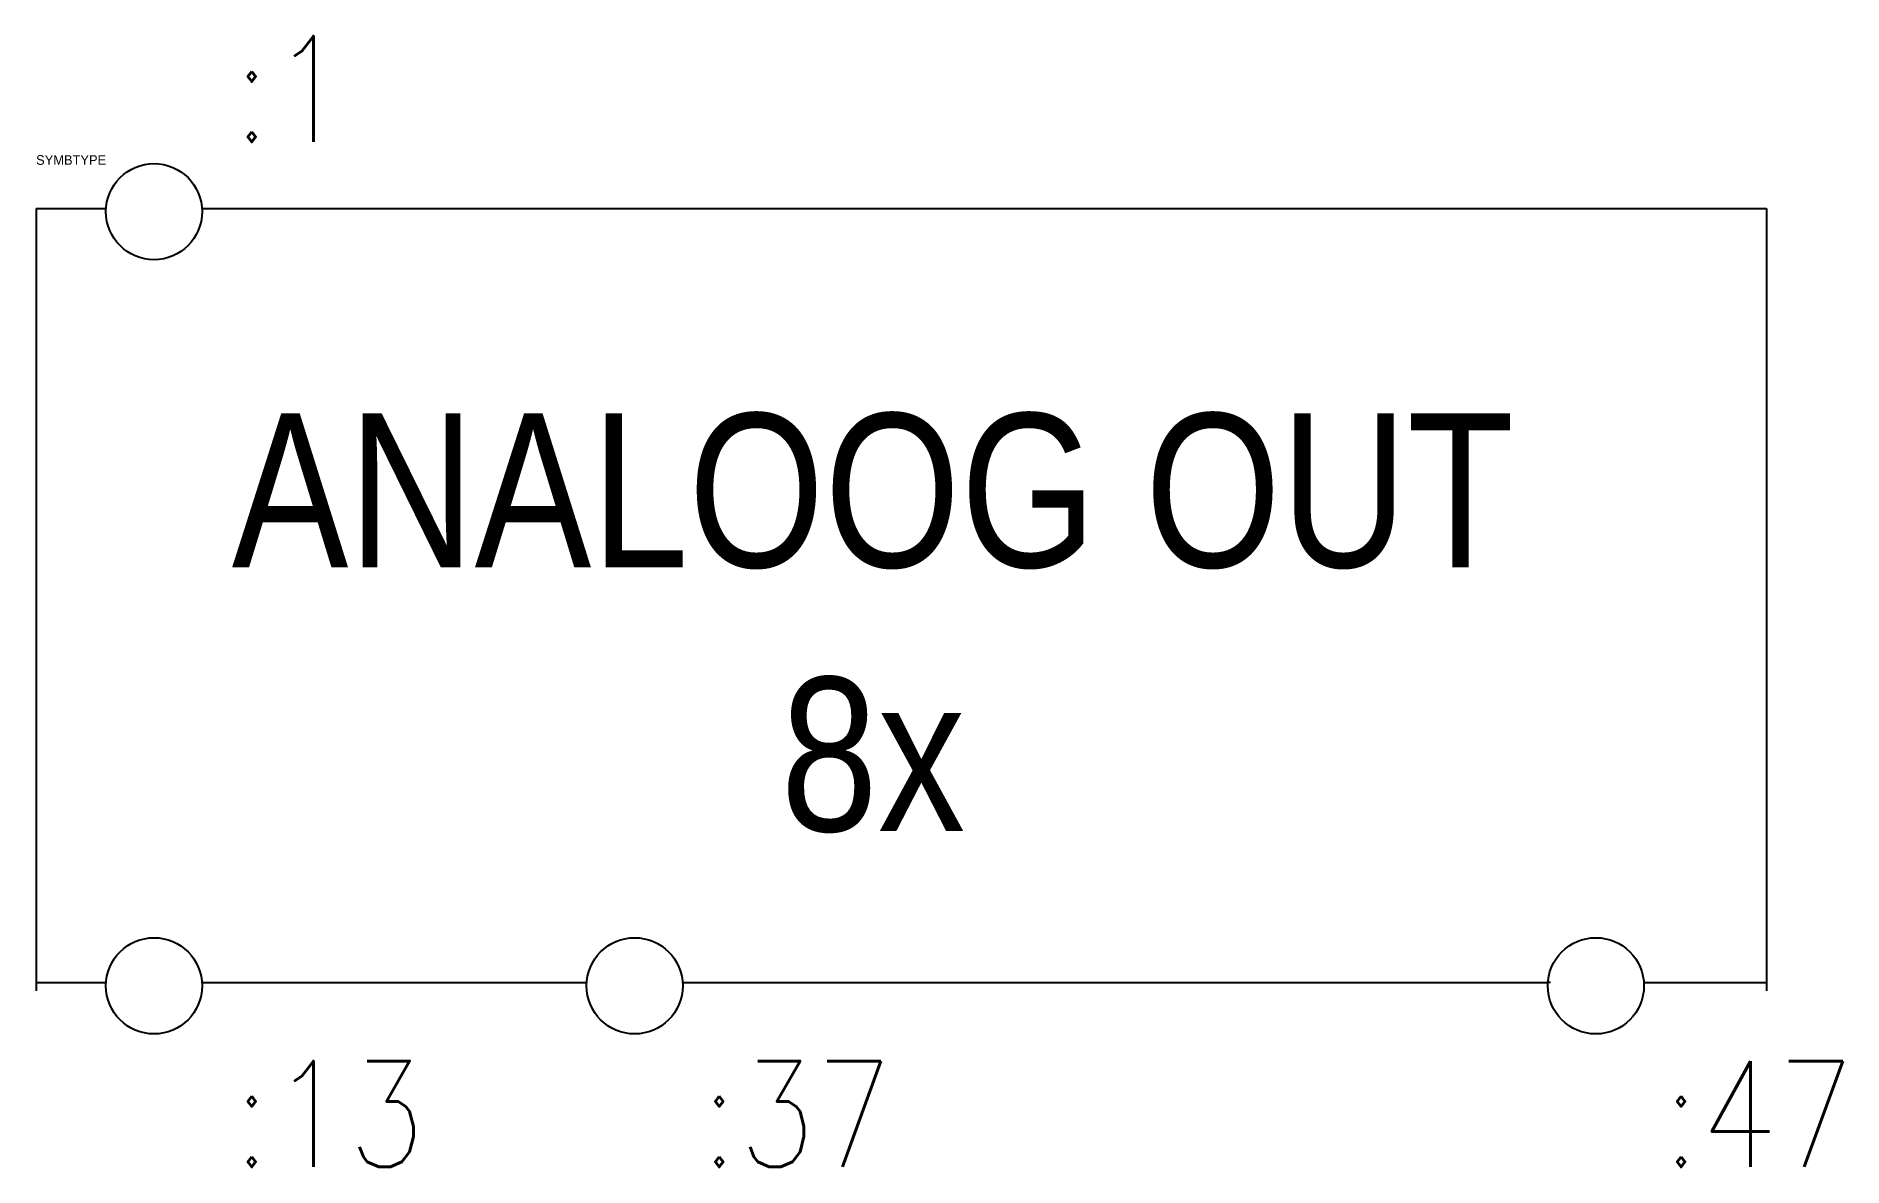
# Model space of a CAD drawing. Extents: x 152 to 190, y 80 to 219.
# Drawn here: x 152.5 to 190.09, y 195.17 to 218.67 of the extents above.
import ezdxf
from ezdxf.enums import TextEntityAlignment as Align

# ---------------------------------------------------------------- set-up
doc = ezdxf.new("R2010")
doc.units = 0
doc.header["$MEASUREMENT"] = 0
doc.linetypes.add('DASHED', pattern=[19.05, 12.7, -6.35])
doc.layers.get('0').update_dxf_attribs({"linetype": 'CONTINUOUS'})
doc.layers.add('1', color=8, linetype='CONTINUOUS')
doc.layers.add('11', color=30, linetype='DASHED')
doc.styles.add('ROMANS', font='ROMANS.SHX')

msp = doc.modelspace()

# ---------------------------------------------------------------- linework, layer by layer
at = {"layer": '1'}
for p, q in [((152.5, 215.095), (152.5, 201.4)), ((152.5, 215.095), (153.953, 215.095)), ((155.953, 215.095), (188.5, 215.095)), ((188.5, 215.095), (188.5, 201.4)), ((152.5, 213), (152.5, 198.824)), ((188.5, 213), (188.5, 198.824)), ((152.5, 198.998), (153.953, 198.998)), ((152.5, 198.998), (153.953, 198.998)), ((155.953, 198.998), (163.953, 198.998)), ((155.953, 198.998), (163.953, 198.998)), ((165.953, 198.998), (183.953, 198.998)), ((165.953, 198.998), (183.953, 198.998)), ((184.006, 198.998), (183.953, 198.998)), ((185.953, 198.998), (188.5, 198.998))]:
    msp.add_line(p, q, dxfattribs=at)
for centre in [(154.953, 215.026), (154.953, 198.929), (154.953, 198.929), (164.953, 198.929), (164.953, 198.929), (184.953, 198.929), (184.953, 198.929)]:
    msp.add_circle(centre, 1, dxfattribs=at)

# ---------------------------------------------------------------- texts
at = {"flags": 1}
msp.add_attdef('SYMBTYPE', (152.5, 216), 'GN', height=0.2, dxfattribs=at)
at = {"layer": '1', "style": 'ROMANS', "width": 0.85}
for s, p in [(':1', (156.585, 216.475)), (':13', (156.585, 195.165)), (':37', (166.312, 195.165)), (':47', (186.325, 195.165))]:
    msp.add_text(s, height=2.2, dxfattribs=at).set_placement(p)
at = {"layer": '11', "width": 0.85}
for s, p in [('ANALOOG OUT', (169.91, 209.232)), ('8x', (169.91, 203.746))]:
    msp.add_text(s, height=3.2, dxfattribs=at).set_placement(p, align=Align.MIDDLE)

doc.saveas('drawing.dxf')
